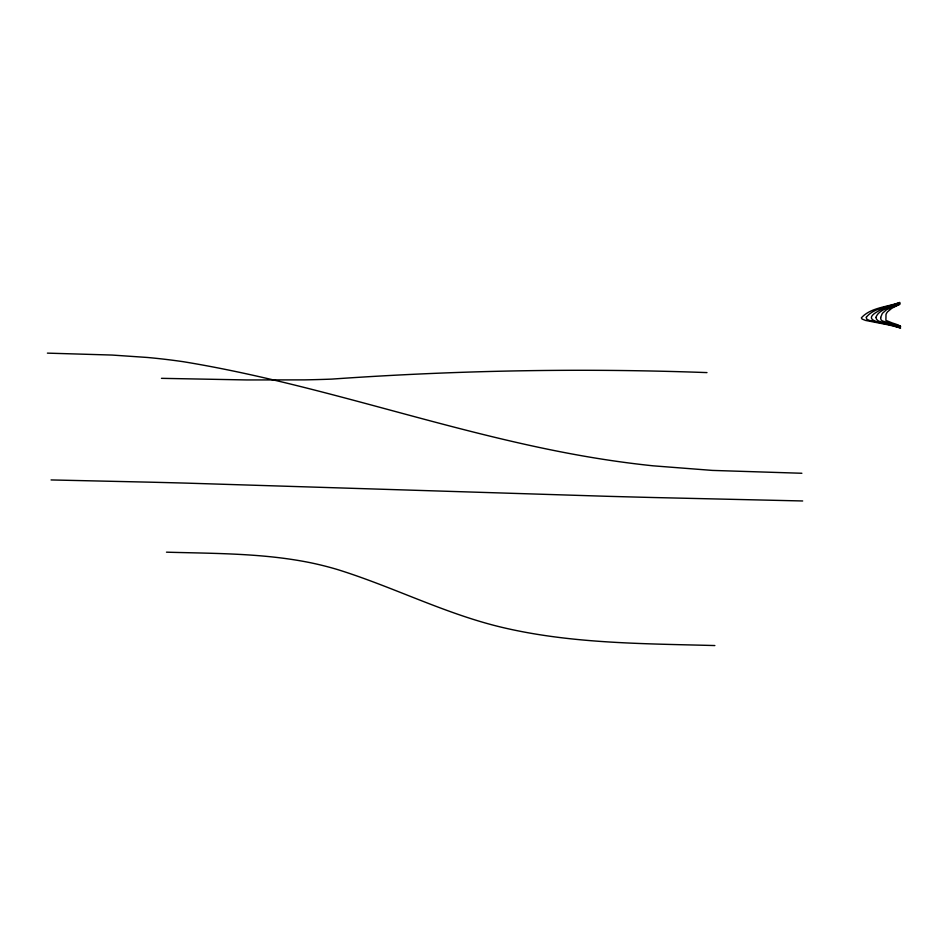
<?xml version="1.0" encoding="UTF-8"?>
<svg xmlns="http://www.w3.org/2000/svg" width="948" height="948" viewBox="0 0 948 948"><rect width="100%" height="100%" fill="white"/><g stroke="black" fill="none" stroke-linecap="round" stroke-linejoin="round"><path stroke-width="1.42" d="M47.4 353.13L112.172 355.062L147.39 357.467A669.975 665.745 24 0 1 183.331 361.709C326.231 385.066 462.636 437.822 605.879 459.733A998.054 991.762 24 0 0 653.018 465.812L712.386 470.409L801.878 473.265M706.983 372.6C581.847 367.99 456.64 370.336 331.729 379.105A307.65 62.331 1.8 0 1 304.462 379.875L246.859 379.947L161.468 378.335M51.062 479.937L150.993 482.2A669.975 30.004 1.1 0 1 186.827 483.136L606.933 496.29A998.054 44.698 1.1 0 0 653.942 497.534L802.672 500.971M166.481 552.174C214.319 553.549 262.62 553.111 309.735 562.579A307.65 288.429 8 0 1 337.227 569.464C392.863 586.705 445.122 613.877 501.99 627.351C571.656 643.846 643.716 643.609 714.863 645.552M880.621 317.544L881.059 319.926L882.564 321.028L900.553 326.266L898.064 324.927A125.847 82.061 3.4 0 0 892.305 322.984L885.894 320.365L886.001 314.475A18.344 11.969 3.4 0 1 887.518 311.845L891.878 308.207L899.913 304.201L886.57 309.688L882.339 313.397L880.621 317.544M875.881 317.438C876.995 323.73 887.008 321.716 891.511 324.228A160.508 104.671 3.4 0 1 900.564 326.704C895.659 323.315 855.712 323.481 878.239 311.157C881.853 307.993 915.768 298.537 890.99 306.488C885.444 308.894 878.132 311.205 875.881 317.438M866.306 317.236L866.709 319.144L869.28 320.4L892.056 325.294L900.6 328.02A152.083 99.173 3.4 0 0 887.861 324.773L865.56 320.424L862.076 319.061L861.365 317.853C870.548 307.531 887.316 306.998 899.865 302.448C889.532 307.081 874.163 307.413 866.306 317.236"/></g></svg>
